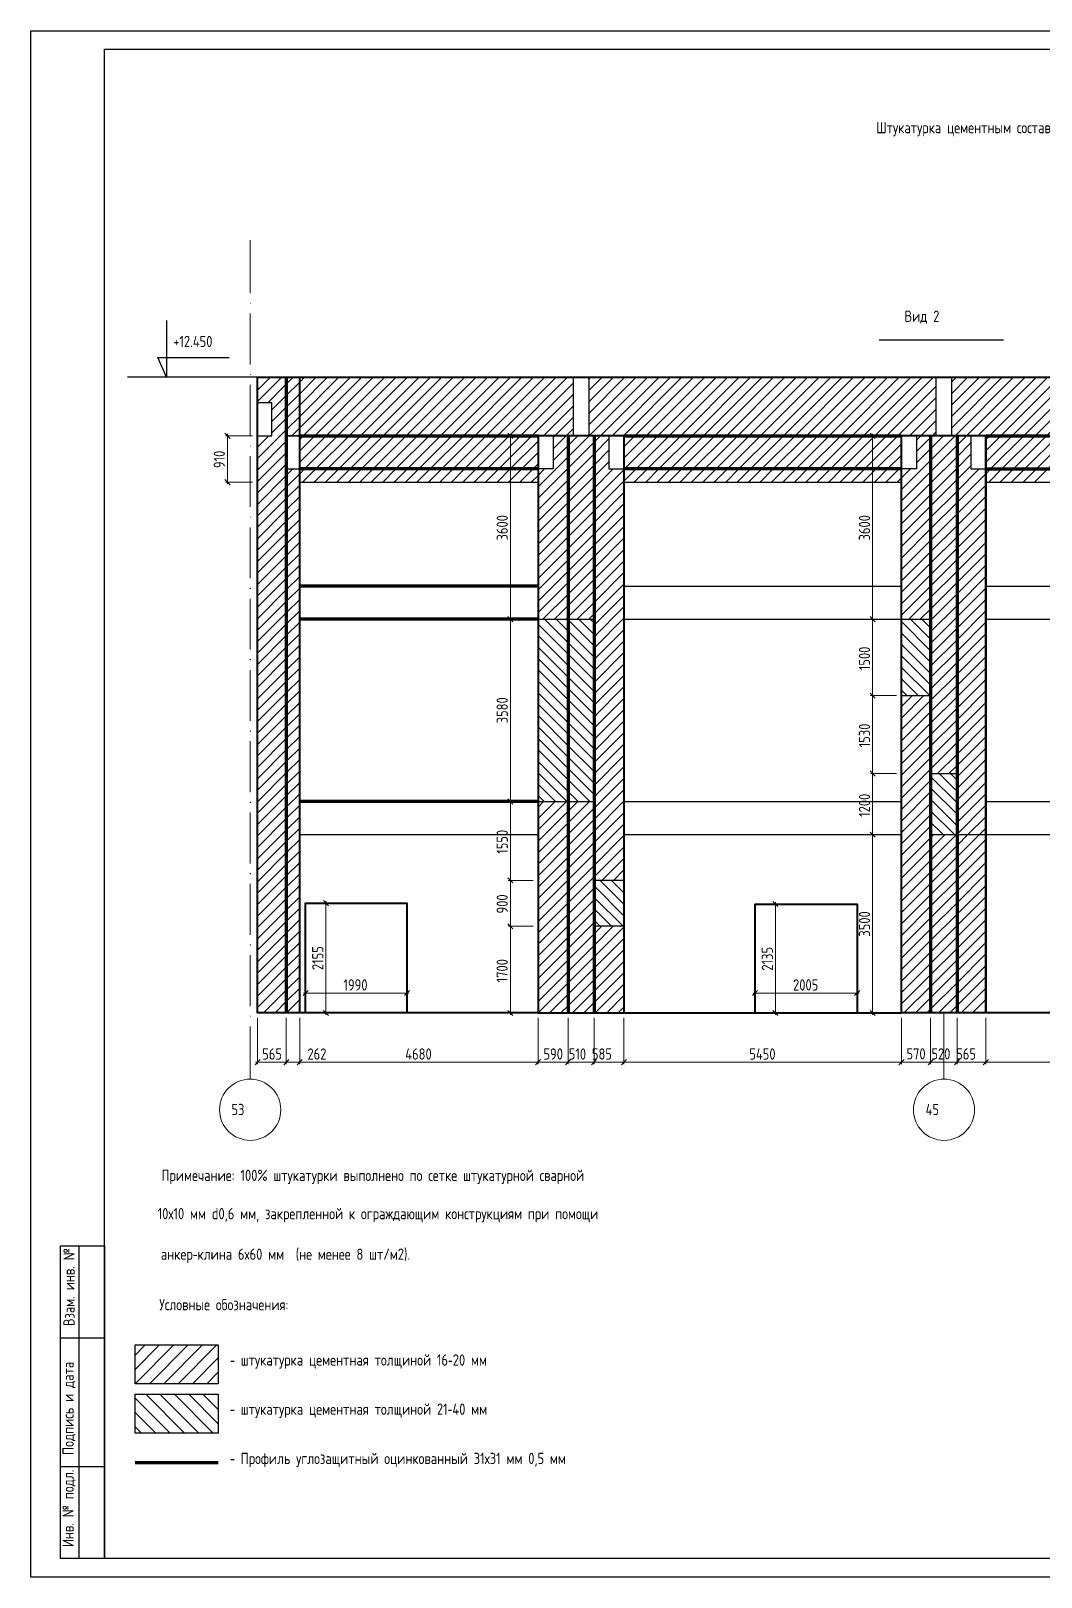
# Model space of a CAD drawing. Header units: millimetres. Extents: x 0 to 129, y 0 to 17.
# Drawn here: x 52.63 to 63.39, y 0.09 to 16.57 of the extents above; entities that cross this region are included whole.
import ezdxf

# ---------------------------------------------------------------- set-up
doc = ezdxf.new("R2010")
doc.units = ezdxf.units.MM
doc.layers.add('PDF _0', color=7, linetype='Continuous')
doc.layers.add('PDF _Текст', color=7, linetype='Continuous')
doc.layers.add('PDF _Оси-1', color=7, linetype='Continuous', true_color=0xaaaaaa)
doc.layers.add('PDF _Оси-3', color=7, linetype='Continuous', true_color=0x989898)
doc.styles.get("Standard").update_dxf_attribs({"font": 'ГОСТ тип А.ttf'})

msp = doc.modelspace()

# ---------------------------------------------------------------- linework, layer by layer
at = {"layer": 'PDF _0', "lineweight": 25}
for points in [[(52.632, 16.567), (75.929, 16.567), (75.929, 0.094), (52.632, 0.094)], [(53.417, 16.371), (75.732, 16.371), (75.732, 0.291), (53.417, 0.291)], [(58.412, 12.877), (58.575, 12.877), (58.575, 12.253), (58.412, 12.253)], [(62.275, 12.877), (62.438, 12.877), (62.438, 12.253), (62.275, 12.253)], [(55.496, 12.253), (55.353, 12.253)], [(52.946, 3.624), (53.417, 3.624), (53.417, 0.291), (52.946, 0.291)]]:
    msp.add_lwpolyline(points, close=True, dxfattribs=at)
for points in [[(54.075, 13.48), (54.075, 12.877), (53.983, 13.087), (54.745, 13.087)], [(61.669, 13.276), (62.994, 13.276)], [(55.047, 12.877), (53.662, 12.877)], [(58.355, 12.877), (58.632, 12.877)], [(62.216, 12.877), (62.498, 12.877)], [(55.047, 12.253), (55.2, 12.253), (55.2, 12.606), (55.047, 12.606)], [(58.035, 12.253), (58.195, 12.253), (58.195, 11.9), (58.035, 11.9)], [(58.949, 12.253), (58.79, 12.253), (58.79, 11.9), (58.949, 11.9)], [(61.906, 12.253), (62.066, 12.253), (62.066, 11.9), (61.906, 11.9)], [(62.804, 12.253), (62.646, 12.253), (62.646, 11.9), (62.804, 11.9)], [(55.353, 11.9), (55.496, 11.9)], [(58.949, 10.652), (61.906, 10.652)], [(62.804, 10.652), (65.772, 10.652)], [(58.035, 10.3), (58.632, 10.3)], [(58.949, 10.3), (61.906, 10.3), (62.216, 10.3)], [(62.804, 10.3), (65.772, 10.3)], [(61.906, 9.486), (62.216, 9.486)], [(62.216, 8.655), (62.498, 8.655)], [(58.035, 8.357), (58.632, 8.357), (58.632, 8.148)], [(58.949, 8.357), (61.906, 8.357)], [(62.804, 8.357), (65.772, 8.357)], [(55.496, 8.004), (58.035, 8.004)], [(58.949, 8.004), (61.906, 8.004)], [(62.216, 8.004), (62.804, 8.004), (65.772, 8.004)], [(58.949, 7.516), (58.632, 7.516)], [(58.949, 7.028), (58.632, 7.028)], [(53.142, 3.624), (53.142, 0.291)], [(52.946, 2.644), (53.417, 2.644)], [(52.946, 1.271), (53.417, 1.271)]]:
    msp.add_lwpolyline(points, dxfattribs=at)
at = {"layer": 'PDF _0', "lineweight": 40}
for points in [[(55.496, 6.105), (55.353, 6.105), (55.047, 6.105), (55.047, 12.877), (70.208, 12.877), (70.208, 6.105), (69.904, 6.105), (69.761, 6.105), (69.761, 12.877)], [(58.035, 6.105), (55.496, 6.105), (55.496, 12.877)], [(69.761, 6.105), (66.646, 6.105), (66.646, 12.253), (69.761, 12.253), (55.496, 12.253), (58.035, 12.253), (58.035, 6.105), (58.355, 6.105), (58.632, 6.105), (58.949, 6.105)], [(65.772, 6.105), (62.804, 6.105), (62.804, 12.253), (62.804, 6.105), (62.498, 6.105), (62.216, 6.105), (61.906, 6.105), (61.906, 12.253), (58.949, 12.253), (58.949, 6.105), (61.906, 6.105)], [(66.646, 6.105), (66.348, 6.105), (66.074, 6.105), (65.772, 6.105), (65.772, 12.253), (62.804, 12.253)], [(55.496, 11.9), (58.035, 11.9)], [(58.949, 11.9), (61.906, 11.9)], [(62.804, 11.9), (65.772, 11.9)], [(55.496, 10.652), (58.035, 10.652)], [(55.496, 10.3), (58.035, 10.3)], [(55.496, 8.357), (58.035, 8.357)], [(55.558, 6.105), (55.558, 7.275), (56.638, 7.275), (56.638, 6.105)], [(60.346, 6.105), (60.346, 7.264), (61.434, 7.264), (61.434, 6.105)]]:
    msp.add_lwpolyline(points, dxfattribs=at)
at = {"layer": 'PDF _0', "color": 3, "lineweight": 30}
for points in [[(55.047, 12.863), (55.061, 12.877)], [(55.047, 12.741), (55.183, 12.877)], [(55.047, 12.619), (55.305, 12.877)], [(55.047, 12.01), (55.353, 12.316), (55.496, 12.459), (55.914, 12.877)], [(55.047, 11.401), (55.353, 11.707), (55.496, 11.849), (55.546, 11.9), (55.899, 12.253), (56.523, 12.877)], [(55.155, 12.606), (55.353, 12.804), (55.427, 12.877)], [(55.2, 12.529), (55.353, 12.682), (55.496, 12.824), (55.548, 12.877)], [(55.2, 12.407), (55.353, 12.56), (55.496, 12.702), (55.67, 12.877)], [(55.2, 12.285), (55.353, 12.438), (55.496, 12.58), (55.792, 12.877)], [(55.412, 12.253), (55.496, 12.337), (56.036, 12.877)], [(55.496, 12.215), (55.534, 12.253), (56.158, 12.877)], [(55.496, 12.093), (55.655, 12.253), (56.279, 12.877)], [(55.496, 11.971), (55.777, 12.253), (56.401, 12.877)], [(55.527, 11.759), (55.668, 11.9), (56.021, 12.253), (56.645, 12.877)], [(55.649, 11.759), (55.79, 11.9), (56.143, 12.253), (56.767, 12.877)], [(55.771, 11.759), (55.912, 11.9), (56.264, 12.253), (56.888, 12.877)], [(55.892, 11.759), (56.034, 11.9), (56.386, 12.253), (57.01, 12.877)], [(56.014, 11.759), (56.155, 11.9), (56.508, 12.253), (57.132, 12.877)], [(56.136, 11.759), (56.277, 11.9), (56.63, 12.253), (57.254, 12.877)], [(56.258, 11.759), (56.399, 11.9), (56.752, 12.253), (57.376, 12.877)], [(56.38, 11.759), (56.521, 11.9), (56.874, 12.253), (57.498, 12.877)], [(56.502, 11.759), (56.643, 11.9), (56.995, 12.253), (57.619, 12.877)], [(56.623, 11.759), (56.764, 11.9), (57.117, 12.253), (57.741, 12.877)], [(56.745, 11.759), (56.886, 11.9), (57.239, 12.253), (57.863, 12.877)], [(56.867, 11.759), (57.008, 11.9), (57.361, 12.253), (57.985, 12.877)], [(56.989, 11.759), (57.13, 11.9), (57.483, 12.253), (58.107, 12.877)], [(57.111, 11.759), (57.252, 11.9), (57.604, 12.253), (58.228, 12.877)], [(57.232, 11.759), (57.374, 11.9), (57.726, 12.253), (58.35, 12.877)], [(58.035, 11.709), (58.355, 12.029), (58.579, 12.253), (59.203, 12.877)], [(58.035, 11.587), (58.355, 11.907), (58.632, 12.184), (58.701, 12.253), (59.325, 12.877)], [(58.035, 10.978), (58.355, 11.298), (58.632, 11.575), (58.949, 11.892), (58.957, 11.9), (59.31, 12.253), (59.934, 12.877)], [(58.035, 10.856), (58.355, 11.176), (58.632, 11.453), (58.949, 11.77), (59.079, 11.9), (59.432, 12.253), (60.056, 12.877)], [(58.575, 12.858), (58.594, 12.877)], [(58.575, 12.736), (58.716, 12.877)], [(58.575, 12.614), (58.838, 12.877)], [(58.575, 12.492), (58.959, 12.877)], [(58.575, 12.371), (59.081, 12.877)], [(58.823, 12.253), (59.447, 12.877)], [(58.944, 12.253), (59.568, 12.877)], [(58.949, 12.136), (59.066, 12.253), (59.69, 12.877)], [(58.949, 12.014), (59.188, 12.253), (59.812, 12.877)], [(59.06, 11.759), (59.201, 11.9), (59.554, 12.253), (60.178, 12.877)], [(59.182, 11.759), (59.323, 11.9), (59.675, 12.253), (60.299, 12.877)], [(59.303, 11.759), (59.444, 11.9), (59.797, 12.253), (60.421, 12.877)], [(59.425, 11.759), (59.566, 11.9), (59.919, 12.253), (60.543, 12.877)], [(59.547, 11.759), (59.688, 11.9), (60.041, 12.253), (60.665, 12.877)], [(59.669, 11.759), (59.81, 11.9), (60.163, 12.253), (60.787, 12.877)], [(59.791, 11.759), (59.932, 11.9), (60.284, 12.253), (60.908, 12.877)], [(59.912, 11.759), (60.054, 11.9), (60.406, 12.253), (61.03, 12.877)], [(60.034, 11.759), (60.175, 11.9), (60.528, 12.253), (61.152, 12.877)], [(60.156, 11.759), (60.297, 11.9), (60.65, 12.253), (61.274, 12.877)], [(60.278, 11.759), (60.419, 11.9), (60.772, 12.253), (61.396, 12.877)], [(60.4, 11.759), (60.541, 11.9), (60.894, 12.253), (61.518, 12.877)], [(60.522, 11.759), (60.663, 11.9), (61.015, 12.253), (61.639, 12.877)], [(60.643, 11.759), (60.784, 11.9), (61.137, 12.253), (61.761, 12.877)], [(60.765, 11.759), (60.906, 11.9), (61.259, 12.253), (61.883, 12.877)], [(60.887, 11.759), (61.028, 11.9), (61.381, 12.253), (62.005, 12.877)], [(61.009, 11.759), (61.15, 11.9), (61.503, 12.253), (62.127, 12.877)], [(61.131, 11.759), (61.272, 11.9), (61.624, 12.253), (62.248, 12.877)], [(61.906, 11.682), (62.216, 11.991), (62.477, 12.253), (63.101, 12.877)], [(61.906, 11.56), (62.216, 11.87), (62.498, 12.152), (62.599, 12.253), (63.223, 12.877)], [(61.906, 10.951), (62.216, 11.261), (62.498, 11.543), (62.804, 11.849), (62.855, 11.9), (63.208, 12.253), (63.832, 12.877)], [(62.438, 12.823), (62.492, 12.877)], [(62.438, 12.701), (62.614, 12.877)], [(62.438, 12.579), (62.736, 12.877)], [(62.438, 12.458), (62.858, 12.877)], [(62.438, 12.336), (62.979, 12.877)], [(62.721, 12.253), (63.345, 12.877)], [(62.804, 12.215), (62.843, 12.253), (63.467, 12.877)], [(62.804, 12.093), (62.964, 12.253), (63.588, 12.877)], [(62.804, 11.971), (63.086, 12.253), (63.71, 12.877)], [(62.836, 11.759), (62.977, 11.9), (63.33, 12.253), (63.954, 12.877)], [(62.958, 11.759), (63.099, 11.9), (63.452, 12.253), (64.076, 12.877)], [(63.08, 11.759), (63.221, 11.9), (63.574, 12.253), (64.198, 12.877)], [(63.202, 11.759), (63.343, 11.9), (63.695, 12.253), (64.319, 12.877)], [(63.323, 11.759), (63.464, 11.9), (63.817, 12.253), (64.441, 12.877)], [(57.354, 11.759), (57.495, 11.9), (57.848, 12.253), (58.412, 12.817)], [(57.476, 11.759), (57.617, 11.9), (57.97, 12.253), (58.412, 12.695)], [(61.252, 11.759), (61.394, 11.9), (61.746, 12.253), (62.275, 12.782)], [(58.092, 12.253), (58.412, 12.573)], [(61.374, 11.759), (61.515, 11.9), (61.868, 12.253), (62.275, 12.66)], [(61.99, 12.253), (62.275, 12.538)], [(58.195, 12.234), (58.214, 12.253), (58.412, 12.451)], [(62.066, 12.208), (62.112, 12.253), (62.275, 12.417)], [(55.047, 12.132), (55.168, 12.253)], [(55.047, 11.888), (55.353, 12.195)], [(57.598, 11.759), (57.739, 11.9), (58.035, 12.196)], [(58.035, 11.465), (58.355, 11.785), (58.632, 12.062), (58.79, 12.221)], [(58.195, 12.113), (58.335, 12.253), (58.412, 12.33)], [(58.195, 11.991), (58.355, 12.151), (58.457, 12.253)], [(62.066, 12.086), (62.216, 12.235), (62.234, 12.253), (62.275, 12.295)], [(62.066, 11.964), (62.216, 12.113), (62.355, 12.253)], [(55.047, 11.766), (55.353, 12.073)], [(57.72, 11.759), (57.861, 11.9), (58.035, 12.074)], [(58.035, 11.343), (58.355, 11.664), (58.632, 11.94), (58.79, 12.099)], [(61.496, 11.759), (61.637, 11.9), (61.906, 12.169)], [(61.618, 11.759), (61.759, 11.9), (61.906, 12.048)], [(61.906, 11.439), (62.216, 11.748), (62.498, 12.03), (62.646, 12.178)], [(61.906, 11.317), (62.216, 11.626), (62.498, 11.908), (62.646, 12.056)], [(55.047, 11.644), (55.353, 11.951)], [(55.047, 11.523), (55.353, 11.829), (55.424, 11.9)], [(57.842, 11.759), (57.983, 11.9), (58.035, 11.953)], [(57.963, 11.759), (58.035, 11.831), (58.104, 11.9)], [(58.035, 11.222), (58.355, 11.542), (58.632, 11.818), (58.79, 11.977)], [(58.035, 11.1), (58.355, 11.42), (58.632, 11.697), (58.835, 11.9)], [(61.74, 11.759), (61.881, 11.9), (61.906, 11.926)], [(61.862, 11.759), (61.906, 11.804), (62.003, 11.9)], [(61.906, 11.195), (62.216, 11.504), (62.498, 11.786), (62.646, 11.934)], [(61.906, 11.073), (62.216, 11.382), (62.498, 11.665), (62.734, 11.9)], [(55.047, 11.279), (55.353, 11.586), (55.496, 11.728)], [(61.906, 10.829), (62.216, 11.139), (62.498, 11.421), (62.804, 11.727)], [(55.047, 11.157), (55.353, 11.464), (55.496, 11.606)], [(58.035, 10.734), (58.355, 11.054), (58.632, 11.331), (58.949, 11.649)], [(61.906, 10.708), (62.216, 11.017), (62.498, 11.299), (62.804, 11.606)], [(55.047, 11.035), (55.353, 11.342), (55.496, 11.484)], [(58.035, 10.613), (58.355, 10.933), (58.632, 11.209), (58.949, 11.527)], [(58.035, 10.491), (58.355, 10.811), (58.632, 11.088), (58.949, 11.405)], [(61.906, 10.586), (62.216, 10.895), (62.498, 11.177), (62.804, 11.484)], [(55.047, 10.913), (55.353, 11.22), (55.496, 11.362)], [(55.047, 10.792), (55.353, 11.098), (55.496, 11.24)], [(58.035, 10.369), (58.355, 10.689), (58.632, 10.966), (58.949, 11.283)], [(61.906, 10.464), (62.216, 10.773), (62.498, 11.055), (62.804, 11.362)], [(61.906, 10.342), (62.216, 10.651), (62.498, 10.934), (62.804, 11.24)], [(55.047, 10.67), (55.353, 10.976), (55.496, 11.119)], [(58.087, 10.3), (58.355, 10.567), (58.632, 10.844), (58.949, 11.161)], [(58.209, 10.3), (58.355, 10.445), (58.632, 10.722), (58.949, 11.04)], [(61.986, 10.3), (62.216, 10.53), (62.498, 10.812), (62.804, 11.118)], [(55.047, 10.548), (55.353, 10.855), (55.496, 10.997)], [(55.047, 10.426), (55.353, 10.733), (55.496, 10.875)], [(58.331, 10.3), (58.355, 10.324), (58.632, 10.6), (58.949, 10.918)], [(62.107, 10.3), (62.216, 10.408), (62.498, 10.69), (62.804, 10.997)], [(62.216, 10.286), (62.498, 10.568), (62.804, 10.875)], [(55.047, 10.304), (55.353, 10.611), (55.496, 10.753)], [(58.453, 10.3), (58.632, 10.478), (58.949, 10.796)], [(62.216, 10.164), (62.498, 10.446), (62.804, 10.753)], [(55.047, 10.183), (55.353, 10.489), (55.496, 10.631)], [(58.575, 10.3), (58.632, 10.357), (58.949, 10.674)], [(58.632, 10.235), (58.949, 10.552)], [(62.216, 10.042), (62.498, 10.325), (62.804, 10.631)], [(55.047, 10.061), (55.353, 10.367), (55.496, 10.509)], [(55.047, 9.939), (55.353, 10.246), (55.496, 10.388)], [(58.632, 10.113), (58.949, 10.43)], [(62.216, 9.921), (62.498, 10.203), (62.804, 10.509)], [(62.216, 9.799), (62.498, 10.081), (62.804, 10.387)], [(55.047, 9.817), (55.353, 10.124), (55.496, 10.266)], [(58.632, 9.991), (58.949, 10.309)], [(62.216, 9.677), (62.498, 9.959), (62.804, 10.266)], [(55.047, 9.695), (55.353, 10.002), (55.496, 10.144)], [(58.632, 9.869), (58.949, 10.187)], [(58.632, 9.748), (58.949, 10.065)], [(62.216, 9.555), (62.498, 9.837), (62.804, 10.144)], [(55.047, 9.573), (55.353, 9.88), (55.496, 10.022)], [(55.047, 9.452), (55.353, 9.758), (55.496, 9.9)], [(58.632, 9.626), (58.949, 9.943)], [(61.906, 9.124), (62.216, 9.433), (62.498, 9.715), (62.804, 10.022)], [(61.906, 9.002), (62.216, 9.311), (62.498, 9.594), (62.804, 9.9)], [(55.047, 9.33), (55.353, 9.636), (55.496, 9.779)], [(58.632, 9.504), (58.949, 9.821)], [(61.906, 8.88), (62.216, 9.19), (62.498, 9.472), (62.804, 9.778)], [(55.047, 9.208), (55.353, 9.515), (55.496, 9.657)], [(58.632, 9.382), (58.949, 9.7)], [(58.632, 9.26), (58.949, 9.578)], [(61.906, 8.759), (62.216, 9.068), (62.498, 9.35), (62.804, 9.657)], [(55.047, 9.086), (55.353, 9.393), (55.496, 9.535)], [(55.047, 8.964), (55.353, 9.271), (55.496, 9.413)], [(58.632, 9.138), (58.949, 9.456)], [(61.906, 8.637), (62.216, 8.946), (62.498, 9.228), (62.804, 9.535)], [(61.906, 9.368), (62.024, 9.486)], [(61.906, 9.246), (62.146, 9.486)], [(61.906, 8.515), (62.216, 8.824), (62.498, 9.106), (62.804, 9.413)], [(55.047, 8.843), (55.353, 9.149), (55.496, 9.291)], [(58.632, 9.017), (58.949, 9.334)], [(61.906, 8.393), (62.216, 8.702), (62.498, 8.985), (62.804, 9.291)], [(55.047, 8.721), (55.353, 9.027), (55.496, 9.169)], [(58.632, 8.895), (58.949, 9.212)], [(58.632, 8.773), (58.949, 9.09)], [(62.291, 8.655), (62.498, 8.863), (62.804, 9.169)], [(55.047, 8.599), (55.353, 8.906), (55.496, 9.048)], [(55.047, 8.477), (55.353, 8.784), (55.496, 8.926)], [(58.632, 8.651), (58.949, 8.969)], [(62.412, 8.655), (62.498, 8.741), (62.804, 9.047)], [(62.498, 8.619), (62.804, 8.926)], [(55.047, 8.355), (55.353, 8.662), (55.496, 8.804)], [(58.632, 8.529), (58.949, 8.847)], [(62.498, 8.497), (62.804, 8.804)], [(55.047, 8.233), (55.353, 8.54), (55.496, 8.682)], [(58.035, 7.689), (58.355, 8.009), (58.632, 8.286), (58.949, 8.603)], [(58.632, 8.408), (58.949, 8.725)], [(61.906, 8.271), (62.216, 8.581)], [(62.498, 8.375), (62.804, 8.682)], [(55.047, 8.112), (55.353, 8.418), (55.496, 8.56)], [(55.047, 7.99), (55.353, 8.296), (55.496, 8.439)], [(58.035, 7.567), (58.355, 7.887), (58.632, 8.164), (58.949, 8.481)], [(61.906, 8.149), (62.216, 8.459)], [(62.498, 8.254), (62.804, 8.56)], [(62.498, 8.132), (62.804, 8.438)], [(55.047, 7.868), (55.353, 8.175), (55.496, 8.317)], [(58.035, 7.445), (58.355, 7.765), (58.632, 8.042), (58.949, 8.36)], [(58.035, 8.298), (58.094, 8.357)], [(58.035, 8.176), (58.216, 8.357)], [(58.035, 8.054), (58.338, 8.357)], [(58.035, 7.933), (58.355, 8.253), (58.459, 8.357)], [(58.035, 7.811), (58.355, 8.131), (58.581, 8.357)], [(58.035, 7.323), (58.355, 7.644), (58.632, 7.92), (58.949, 8.238)], [(61.906, 8.028), (62.216, 8.337)], [(62.498, 8.01), (62.804, 8.317)], [(55.047, 7.746), (55.353, 8.053), (55.496, 8.195)], [(55.047, 7.624), (55.353, 7.931), (55.496, 8.073)], [(58.035, 7.202), (58.355, 7.522), (58.632, 7.798), (58.949, 8.116)], [(61.906, 7.906), (62.216, 8.215)], [(61.906, 7.297), (62.216, 7.606), (62.498, 7.888), (62.614, 8.004), (62.804, 8.195)], [(61.906, 7.784), (62.216, 8.093)], [(61.906, 7.175), (62.216, 7.484), (62.498, 7.766), (62.736, 8.004), (62.804, 8.073)], [(55.047, 7.503), (55.353, 7.809), (55.496, 7.951)], [(58.035, 7.08), (58.355, 7.4), (58.632, 7.677), (58.949, 7.994)], [(61.906, 7.662), (62.216, 7.971), (62.249, 8.004)], [(61.906, 7.54), (62.216, 7.85), (62.37, 8.004)], [(61.906, 7.419), (62.216, 7.728), (62.492, 8.004)], [(61.906, 7.053), (62.216, 7.362), (62.498, 7.645), (62.804, 7.951)], [(55.047, 7.381), (55.353, 7.687), (55.496, 7.829)], [(58.035, 6.958), (58.355, 7.278), (58.632, 7.555), (58.949, 7.872)], [(58.715, 7.516), (58.949, 7.75)], [(61.906, 6.931), (62.216, 7.241), (62.498, 7.523), (62.804, 7.829)], [(55.047, 7.259), (55.353, 7.566), (55.496, 7.708)], [(55.047, 7.137), (55.353, 7.444), (55.496, 7.586)], [(58.837, 7.516), (58.949, 7.629)], [(61.906, 6.809), (62.216, 7.119), (62.498, 7.401), (62.804, 7.707)], [(61.906, 6.688), (62.216, 6.997), (62.498, 7.279), (62.804, 7.586)], [(55.047, 7.015), (55.353, 7.322), (55.496, 7.464)], [(58.035, 6.836), (58.355, 7.156), (58.632, 7.433)], [(61.906, 6.566), (62.216, 6.875), (62.498, 7.157), (62.804, 7.464)], [(55.047, 6.893), (55.353, 7.2), (55.496, 7.342)], [(58.035, 6.714), (58.355, 7.034), (58.632, 7.311)], [(61.906, 6.444), (62.216, 6.753), (62.498, 7.035), (62.804, 7.342)], [(55.047, 6.772), (55.353, 7.078), (55.496, 7.22)], [(55.047, 6.65), (55.353, 6.956), (55.496, 7.099)], [(58.035, 6.593), (58.355, 6.913), (58.632, 7.189)], [(61.906, 6.322), (62.216, 6.631), (62.498, 6.914), (62.804, 7.22)], [(61.906, 6.2), (62.216, 6.51), (62.498, 6.792), (62.804, 7.098)], [(55.047, 6.528), (55.353, 6.835), (55.496, 6.977)], [(58.035, 6.471), (58.355, 6.791), (58.632, 7.068)], [(58.035, 6.349), (58.355, 6.669), (58.632, 6.946), (58.714, 7.028)], [(58.035, 6.227), (58.355, 6.547), (58.632, 6.824), (58.836, 7.028)], [(58.035, 6.105), (58.355, 6.425), (58.632, 6.702), (58.949, 7.02)], [(61.933, 6.105), (62.216, 6.388), (62.498, 6.67), (62.804, 6.977)], [(55.047, 6.406), (55.353, 6.713), (55.496, 6.855)], [(58.157, 6.105), (58.355, 6.304), (58.632, 6.58), (58.949, 6.898)], [(58.279, 6.105), (58.355, 6.182), (58.632, 6.458), (58.949, 6.776)], [(62.055, 6.105), (62.216, 6.266), (62.498, 6.548), (62.804, 6.855)], [(55.047, 6.284), (55.353, 6.591), (55.496, 6.733)], [(55.047, 6.163), (55.353, 6.469), (55.496, 6.611)], [(58.4, 6.105), (58.632, 6.337), (58.949, 6.654)], [(62.177, 6.105), (62.216, 6.144), (62.498, 6.426), (62.804, 6.733)], [(62.299, 6.105), (62.498, 6.305), (62.804, 6.611)], [(55.111, 6.105), (55.353, 6.347), (55.496, 6.489)], [(58.522, 6.105), (58.632, 6.215), (58.949, 6.532)], [(62.42, 6.105), (62.498, 6.183), (62.804, 6.489)], [(55.233, 6.105), (55.353, 6.226), (55.496, 6.368)], [(58.644, 6.105), (58.949, 6.41)], [(58.766, 6.105), (58.949, 6.289)], [(62.542, 6.105), (62.804, 6.367)], [(55.355, 6.105), (55.496, 6.246)], [(55.477, 6.105), (55.496, 6.124)], [(58.888, 6.105), (58.949, 6.167)], [(62.664, 6.105), (62.804, 6.246)], [(62.786, 6.105), (62.804, 6.124)], [(53.743, 2.459), (53.851, 2.567)], [(53.743, 2.307), (54.003, 2.567)], [(53.743, 2.154), (54.156, 2.567)], [(53.896, 2.154), (54.308, 2.567)], [(54.048, 2.154), (54.461, 2.567)], [(54.201, 2.154), (54.614, 2.567)], [(54.353, 2.154), (54.628, 2.429)], [(54.506, 2.154), (54.628, 2.276)]]:
    msp.add_lwpolyline(points, dxfattribs=at)
at = {"layer": 'PDF _0', "color": 1, "lineweight": 100}
for points in [[(55.353, 12.877), (55.353, 6.105)], [(55.496, 12.253), (58.035, 12.253)], [(58.355, 12.253), (58.355, 6.105)], [(58.632, 12.253), (58.632, 6.105)], [(58.949, 12.253), (61.906, 12.253)], [(62.216, 12.253), (62.216, 6.105)], [(62.498, 12.253), (62.498, 6.105)], [(62.804, 12.253), (65.772, 12.253)], [(58.035, 11.9), (55.496, 11.9)], [(61.906, 11.9), (58.949, 11.9)], [(62.804, 11.9), (65.772, 11.9)], [(58.035, 10.652), (55.496, 10.652)], [(58.035, 10.3), (55.496, 10.3)], [(58.035, 8.357), (55.496, 8.357)], [(54.628, 1.311), (53.743, 1.311)]]:
    msp.add_lwpolyline(points, dxfattribs=at)
at = {"layer": 'PDF _0', "lineweight": 13}
for points in [[(54.753, 12.226), (54.698, 12.28)], [(54.993, 12.253), (54.704, 12.253)], [(54.725, 12.275), (54.725, 11.737)], [(57.767, 12.226), (57.713, 12.28)], [(57.981, 12.253), (57.718, 12.253)], [(57.74, 12.275), (57.74, 10.278)], [(61.626, 12.226), (61.572, 12.28)], [(61.852, 12.253), (61.577, 12.253)], [(61.599, 12.275), (61.599, 10.278)], [(54.698, 11.786), (54.753, 11.732)], [(54.993, 11.759), (54.704, 11.759)], [(57.74, 10.321), (57.74, 8.335)], [(61.599, 10.321), (61.599, 9.464)], [(61.599, 9.507), (61.599, 8.634)], [(61.599, 8.677), (61.599, 7.983)], [(57.74, 8.379), (57.74, 7.494)], [(61.599, 8.026), (61.599, 6.084)], [(57.74, 7.538), (57.74, 7.006)], [(55.612, 7.275), (55.796, 7.275)], [(55.802, 7.247), (55.748, 7.302)], [(55.775, 6.084), (55.775, 7.296)], [(60.401, 7.264), (60.585, 7.264)], [(60.59, 7.237), (60.536, 7.291)], [(60.563, 6.084), (60.563, 7.285)], [(57.74, 7.049), (57.74, 6.084)], [(55.585, 6.343), (55.531, 6.289)], [(55.536, 6.316), (56.659, 6.316)], [(55.558, 6.16), (55.558, 6.338)], [(56.611, 6.289), (56.665, 6.343)], [(56.638, 6.16), (56.638, 6.338)], [(60.374, 6.343), (60.319, 6.289)], [(60.325, 6.316), (61.456, 6.316)], [(60.346, 6.16), (60.346, 6.338)], [(61.407, 6.289), (61.461, 6.343)], [(61.434, 6.16), (61.434, 6.338)], [(55.612, 6.105), (55.796, 6.105)], [(55.748, 6.132), (55.802, 6.078)], [(57.713, 6.132), (57.767, 6.078)], [(57.981, 6.105), (57.718, 6.105)], [(60.401, 6.105), (60.585, 6.105)], [(60.536, 6.132), (60.59, 6.078)], [(61.572, 6.132), (61.626, 6.078)], [(61.852, 6.105), (61.577, 6.105)], [(55.047, 6.051), (55.047, 5.559)], [(58.949, 5.559), (58.949, 6.051), (58.949, 5.559)], [(55.074, 5.608), (55.02, 5.553)], [(58.922, 5.553), (58.976, 5.608)], [(58.976, 5.608), (58.922, 5.553)], [(55.025, 5.581), (55.375, 5.581)], [(55.332, 5.581), (55.496, 5.581), (55.815, 5.581)], [(55.474, 5.581), (58.057, 5.581)], [(58.013, 5.581), (58.377, 5.581)], [(58.333, 5.581), (58.653, 5.581)], [(58.61, 5.581), (58.971, 5.581)], [(58.927, 5.58), (61.928, 5.58)], [(61.885, 5.58), (62.237, 5.58)], [(62.194, 5.58), (62.52, 5.58)], [(62.476, 5.58), (62.826, 5.58)], [(62.783, 5.58), (65.794, 5.58)]]:
    msp.add_lwpolyline(points, dxfattribs=at)
at = {"layer": 'PDF _0', "lineweight": 30}
for points in [[(55.496, 11.759), (58.035, 11.759), (58.035, 11.9), (55.496, 11.9)], [(58.949, 11.759), (61.906, 11.759), (61.906, 11.9), (58.949, 11.9)], [(62.804, 11.759), (65.772, 11.759), (65.772, 11.9), (62.804, 11.9)], [(53.743, 2.567), (54.628, 2.567), (54.628, 2.154), (53.743, 2.154)], [(53.743, 2.042), (54.628, 2.042), (54.628, 1.629), (53.743, 1.629)]]:
    msp.add_lwpolyline(points, close=True, dxfattribs=at)
at = {"layer": 'PDF _0', "lineweight": 13}
for points in [[(57.713, 10.327), (57.767, 10.272)], [(57.718, 10.3), (57.981, 10.3)], [(61.572, 10.327), (61.626, 10.272)], [(61.577, 10.3), (61.852, 10.3)], [(61.572, 9.513), (61.626, 9.459)], [(61.577, 9.486), (61.852, 9.486)], [(61.572, 8.683), (61.626, 8.628)], [(61.577, 8.655), (61.852, 8.655)], [(57.713, 8.384), (57.767, 8.33)], [(57.718, 8.357), (57.981, 8.357)], [(61.572, 8.031), (61.626, 7.977)], [(61.577, 8.004), (61.852, 8.004)], [(57.713, 7.543), (57.767, 7.489)], [(57.718, 7.516), (57.981, 7.516)], [(57.713, 7.055), (57.767, 7.001)], [(57.718, 7.028), (57.981, 7.028)], [(55.353, 5.559), (55.353, 6.051)], [(55.496, 5.559), (55.496, 6.051)], [(58.035, 5.559), (58.035, 6.051)], [(58.355, 5.559), (58.355, 6.051)], [(58.632, 5.559), (58.632, 6.051)], [(61.906, 5.559), (61.906, 6.051)], [(62.216, 5.559), (62.216, 6.051)], [(62.498, 5.559), (62.498, 6.051)], [(62.804, 5.559), (62.804, 6.051)], [(55.326, 5.553), (55.38, 5.608)], [(55.468, 5.553), (55.523, 5.608)], [(58.008, 5.553), (58.062, 5.608)], [(58.328, 5.553), (58.382, 5.608)], [(58.605, 5.553), (58.659, 5.608)], [(61.879, 5.553), (61.934, 5.608)], [(62.189, 5.553), (62.243, 5.608)], [(62.471, 5.553), (62.525, 5.608)], [(62.777, 5.553), (62.832, 5.608)]]:
    msp.add_lwpolyline(points, close=True, dxfattribs=at)
at = {"layer": 'PDF _0', "color": 5, "lineweight": 30}
for points in [[(58.632, 9.65), (58.355, 9.927), (58.035, 10.247)], [(58.632, 9.772), (58.355, 10.049), (58.104, 10.3)], [(58.632, 9.894), (58.355, 10.171), (58.226, 10.3)], [(58.632, 10.016), (58.355, 10.292), (58.348, 10.3)], [(58.632, 10.137), (58.47, 10.3)], [(58.632, 10.259), (58.591, 10.3)], [(62.216, 9.964), (61.906, 10.274)], [(62.216, 10.086), (62.002, 10.3)], [(62.216, 10.208), (62.124, 10.3)], [(58.632, 9.528), (58.355, 9.805), (58.035, 10.125)], [(62.216, 9.843), (61.906, 10.152)], [(58.632, 9.407), (58.355, 9.683), (58.035, 10.003)], [(62.216, 9.721), (61.906, 10.03)], [(62.216, 9.599), (61.906, 9.908)], [(58.632, 9.285), (58.355, 9.561), (58.035, 9.882)], [(58.632, 9.163), (58.355, 9.44), (58.035, 9.76)], [(62.207, 9.486), (61.906, 9.786)], [(58.632, 9.041), (58.355, 9.318), (58.035, 9.638)], [(62.085, 9.486), (61.906, 9.665)], [(58.632, 8.919), (58.355, 9.196), (58.035, 9.516)], [(58.632, 8.797), (58.355, 9.074), (58.035, 9.394)], [(61.964, 9.486), (61.906, 9.543)], [(58.632, 8.676), (58.355, 8.952), (58.035, 9.273)], [(58.632, 8.554), (58.355, 8.831), (58.035, 9.151)], [(58.632, 8.432), (58.355, 8.709), (58.035, 9.029)], [(58.585, 8.357), (58.355, 8.587), (58.035, 8.907)], [(58.463, 8.357), (58.355, 8.465), (58.035, 8.785)], [(58.341, 8.357), (58.035, 8.663)], [(62.498, 8.342), (62.216, 8.624)], [(62.498, 8.464), (62.306, 8.655)], [(62.498, 8.586), (62.428, 8.655)], [(58.219, 8.357), (58.035, 8.542)], [(58.098, 8.357), (58.035, 8.42)], [(62.498, 8.221), (62.216, 8.503)], [(62.498, 8.099), (62.216, 8.381)], [(62.47, 8.004), (62.216, 8.259)], [(62.349, 8.004), (62.216, 8.137)], [(62.227, 8.004), (62.216, 8.015)], [(58.949, 7.14), (58.632, 7.457)], [(58.949, 7.262), (58.695, 7.516)], [(58.949, 7.384), (58.817, 7.516)], [(58.949, 7.505), (58.939, 7.516)], [(58.94, 7.028), (58.632, 7.336)], [(58.818, 7.028), (58.632, 7.214)], [(58.696, 7.028), (58.632, 7.092)], [(54.115, 1.629), (53.743, 2.001)], [(54.268, 1.629), (53.855, 2.042)], [(54.42, 1.629), (54.007, 2.042)], [(54.573, 1.629), (54.16, 2.042)], [(54.628, 1.727), (54.313, 2.042)], [(54.628, 1.879), (54.465, 2.042)], [(54.628, 2.032), (54.618, 2.042)], [(53.963, 1.629), (53.743, 1.849)], [(53.81, 1.629), (53.743, 1.696)]]:
    msp.add_lwpolyline(points, dxfattribs=at)
at = {"layer": 'PDF _Оси-1', "lineweight": 20}
for centre in [(54.968, 5.073), (62.359, 5.073)]:
    msp.add_circle(centre, 0.326, dxfattribs=at)
at = {"layer": 'PDF _Оси-3', "lineweight": 9}
for points in [[(54.968, 13.774), (54.968, 14.336)], [(54.968, 13.014), (54.968, 13.557)], [(54.968, 12.254), (54.968, 12.797)], [(54.968, 11.495), (54.968, 12.037)], [(54.968, 10.735), (54.968, 11.278)], [(54.968, 9.975), (54.968, 10.518)], [(54.968, 9.216), (54.968, 9.758)], [(54.968, 8.456), (54.968, 8.999)], [(54.968, 7.697), (54.968, 8.239)], [(54.968, 6.937), (54.968, 7.48)], [(54.968, 6.177), (54.968, 6.72)], [(62.359, 5.398), (62.357, 6.105)], [(54.968, 5.398), (54.968, 5.96)]]:
    msp.add_lwpolyline(points, dxfattribs=at)
at = {"layer": 'PDF _Оси-3', "lineweight": 5}
for points in [[(54.968, 13.665), (54.97, 13.665), (54.97, 13.667), (54.968, 13.667)], [(54.968, 12.906), (54.97, 12.906), (54.97, 12.908), (54.968, 12.908)], [(54.968, 12.146), (54.97, 12.146), (54.97, 12.148), (54.968, 12.148)], [(54.968, 11.386), (54.97, 11.386), (54.97, 11.388), (54.968, 11.388)], [(54.968, 10.627), (54.97, 10.627), (54.97, 10.629), (54.968, 10.629)], [(54.968, 9.867), (54.97, 9.867), (54.97, 9.869), (54.968, 9.869)], [(54.968, 9.107), (54.97, 9.107), (54.97, 9.109), (54.968, 9.109)], [(54.968, 8.348), (54.97, 8.348), (54.97, 8.35), (54.968, 8.35)], [(54.968, 7.588), (54.97, 7.588), (54.97, 7.59), (54.968, 7.59)], [(54.968, 6.828), (54.97, 6.828), (54.97, 6.83), (54.968, 6.83)], [(54.968, 6.069), (54.97, 6.069), (54.97, 6.071), (54.968, 6.071)]]:
    msp.add_lwpolyline(points, close=True, dxfattribs=at)

# ---------------------------------------------------------------- texts
at = {"layer": 'PDF _Текст', "char_height": 0.12, "attachment_point": 4}
for s, insert in [('Штукатурка цементным составом колонн и балок в пом. 1.030', (61.636, 15.52)), ('Вид 2', (61.938, 13.517)), ('+12.450', (54.148, 13.258)), ('1990', (55.961, 6.403)), ('2005', (60.751, 6.403)), ('565', (55.096, 5.667)), ('262', (55.578, 5.667)), ('4680', (56.62, 5.667)), ('590 510 585', (58.092, 5.667)), ('5450', (60.285, 5.667)), ('Примечание: 100% штукатурки выполнено по сетке штукатурной сварной', (54.023, 4.358)), ('10х10 мм d0,6 мм, закрепленной к ограждающим конструкциям при помощи', (53.982, 3.95)), ('анкер‐клина 6х60 мм  (не менее 8 шт/м2).', (54.016, 3.518)), ('Условные обозначения:', (54, 2.997)), ('‐ штукатурка цементная толщиной 16‐20 мм', (54.755, 2.391)), ('‐ штукатурка цементная толщиной 21‐40 мм', (54.755, 1.867)), ('‐ Профиль углозащитный оцинкованный 31х31 мм 0,5 мм', (54.755, 1.342))]:
    msp.add_mtext(s, dxfattribs=dict(at, insert=insert))
for s, insert, rotation in [('910', (54.639, 11.909), 90), ('3600', (57.653, 11.138), 90), ('3600', (61.512, 11.138), 90), ('1500', (61.512, 9.756), 90), ('3580', (57.653, 9.19), 90), ('1530', (61.512, 8.934), 90), ('1200', (61.512, 8.193), 90), ('1550', (57.653, 7.8), 90), ('900', (57.653, 7.164), 90), ('3500', (61.512, 6.917), 90), ('2155', (55.688, 6.561), 90), ('2135', (60.477, 6.555), 90), ('1700', (57.652, 6.43), 90), ('570 520 565', (61.959, 5.669), 359.9001), ('Взам. инв. №', (53.038, 2.768), 90), ('Подпись и дата', (53.038, 1.396), 90), ('Инв. № подл.', (53.038, 0.415), 90)]:
    msp.add_mtext(s, dxfattribs=dict(at, insert=insert, rotation=rotation))
at = {"layer": 'PDF _Текст', "color": 253, "true_color": 0xaaaaaa, "char_height": 0.12, "attachment_point": 4}
for s, insert in [('53', (54.768, 5.076)), ('45', (62.163, 5.076))]:
    msp.add_mtext(s, dxfattribs=dict(at, insert=insert))

doc.saveas('drawing.dxf')
